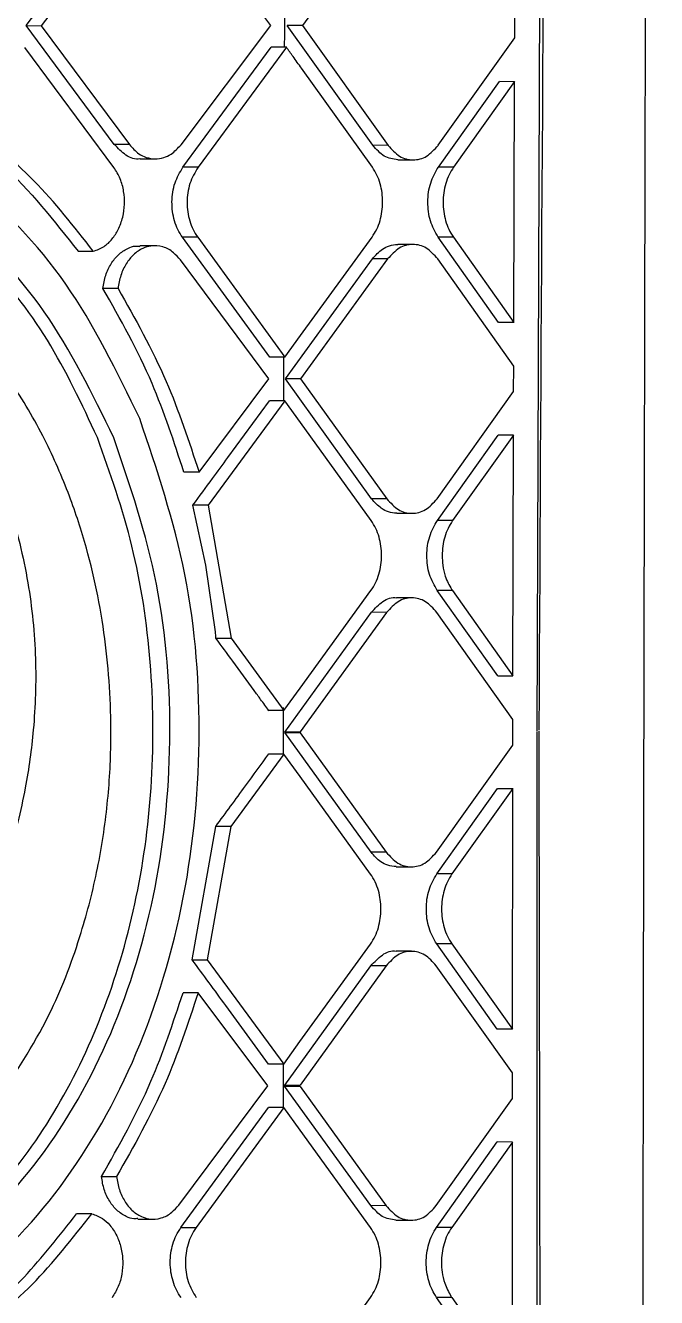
# Model space of a CAD drawing. Extents: x 525 to 609, y 649 to 778.
# Drawn here: x 537.669 to 538.306, y 717.209 to 718.494 of the extents above; entities that cross this region are included whole.
import ezdxf

# ---------------------------------------------------------------- set-up
doc = ezdxf.new("R2010")
doc.units = 0
doc.header["$MEASUREMENT"] = 0
doc.layers.add('1', color=4, linetype='Continuous')

# ---------------------------------------------------------------- blocks, each defined once
blk = doc.blocks.new('JETSETTER')
at = {"layer": '1', "color": 3, "linetype": 'Continuous', "lineweight": 25}
for p, q in [((13.0705, 52.0898), (13.0579, 48.6569)), ((12.5423, 49.3696), (12.6331, 49.4896)), ((12.6484, 49.4895), (12.5576, 49.3695)), ((12.7893, 49.3697), (12.7004, 49.4899)), ((12.9089, 49.4909), (12.8212, 49.3697)), ((13.0358, 49.3574), (13.0359, 49.3823)), ((12.6313, 49.2496), (12.5423, 49.3696)), ((12.5423, 49.3696), (12.5576, 49.3695)), ((12.5576, 49.3695), (12.6465, 49.2496)), ((12.6987, 49.2493), (12.7893, 49.3697)), ((12.8924, 49.2487), (12.8058, 49.3697)), ((12.8212, 49.3697), (12.8059, 49.3697)), ((12.8212, 49.3697), (12.9078, 49.2486)), ((12.9583, 49.2487), (13.0358, 49.3574)), ((12.6309, 49.2264), (12.5408, 49.3475)), ((12.7006, 49.2265), (12.7898, 49.3477)), ((12.8051, 49.3477), (12.7159, 49.2265)), ((12.8919, 49.2266), (12.8203, 49.3265)), ((12.9586, 49.2267), (13.0202, 49.3133)), ((13.0356, 49.3133), (12.9739, 49.2267)), ((13.0202, 49.3134), (13.0356, 49.3133)), ((13.0348, 49.0696), (13.0356, 49.3133)), ((12.6465, 49.2496), (12.6313, 49.2496)), ((12.9078, 49.2486), (12.8924, 49.2487)), ((12.6573, 49.235), (12.6726, 49.235)), ((12.7159, 49.2265), (12.7006, 49.2265)), ((12.9176, 49.234), (12.9329, 49.234)), ((12.9739, 49.2267), (12.9586, 49.2267)), ((12.7883, 49.0347), (12.7002, 49.1558)), ((12.7155, 49.1558), (12.7002, 49.1558)), ((12.7155, 49.1558), (12.8036, 49.0347)), ((12.8195, 49.0565), (12.8916, 49.1559)), ((12.9328, 49.1486), (12.9175, 49.1486)), ((13.0194, 49.0697), (12.9583, 49.156)), ((12.9737, 49.156), (12.9583, 49.156)), ((12.9737, 49.156), (13.0348, 49.0696)), ((12.6723, 49.1472), (12.657, 49.1473)), ((12.7875, 49.0127), (12.698, 49.1329)), ((12.8042, 49.0127), (12.892, 49.1339)), ((12.9073, 49.1339), (12.8195, 49.0127)), ((12.9073, 49.1339), (12.892, 49.1339)), ((13.0347, 49.0257), (12.9579, 49.1339)), ((13.0348, 49.0696), (13.0194, 49.0697)), ((12.8036, 49.0347), (12.8195, 49.0565)), ((12.8036, 49.0347), (12.7883, 49.0347)), ((13.0346, 49), (13.0347, 49.0257)), ((12.7169, 48.9186), (12.7875, 49.0127)), ((12.8912, 48.8917), (12.8042, 49.0127)), ((12.8195, 49.0127), (12.8042, 49.0127)), ((12.8195, 49.0127), (12.9066, 48.8916)), ((12.9573, 48.8917), (13.0346, 49)), ((12.8035, 48.9907), (12.726, 48.8853)), ((12.746, 48.9332), (12.7881, 48.9907)), ((12.8193, 48.9687), (12.8035, 48.9907)), ((12.8907, 48.8696), (12.8193, 48.9687)), ((12.9576, 48.8697), (13.0191, 48.956)), ((13.0345, 48.956), (12.9729, 48.8697)), ((13.0345, 48.956), (13.0191, 48.956)), ((13.0339, 48.7128), (13.0345, 48.956)), ((12.7169, 48.9186), (12.7016, 48.9186)), ((12.9066, 48.8916), (12.8912, 48.8917)), ((12.7238, 48.8245), (12.7107, 48.8853)), ((12.726, 48.8853), (12.7107, 48.8853)), ((12.726, 48.8853), (12.7493, 48.7507)), ((12.9165, 48.877), (12.9318, 48.877)), ((12.9729, 48.8697), (12.9576, 48.8697)), ((12.7334, 48.7571), (12.7238, 48.8245)), ((12.819, 48.7002), (12.8905, 48.7989)), ((12.9318, 48.7916), (12.9164, 48.7916)), ((13.0185, 48.7129), (12.9574, 48.799)), ((12.9728, 48.799), (12.9574, 48.799)), ((12.9728, 48.799), (13.0339, 48.7128)), ((12.8034, 48.656), (12.891, 48.777)), ((12.9063, 48.7769), (12.819, 48.6562)), ((12.9063, 48.7769), (12.891, 48.777)), ((13.0338, 48.6688), (12.957, 48.7769)), ((12.734, 48.7508), (12.7493, 48.7507)), ((12.7493, 48.7507), (12.8026, 48.6777)), ((13.0185, 48.7129), (13.0339, 48.7128)), ((12.8026, 48.6777), (12.819, 48.7002)), ((13.0338, 48.6429), (13.0338, 48.6688)), ((12.8186, 48.6557), (12.8032, 48.6557)), ((12.8906, 48.5347), (12.8034, 48.6555)), ((12.8037, 48.6563), (12.819, 48.6562)), ((12.819, 48.6552), (12.8037, 48.6552)), ((12.819, 48.6552), (12.9059, 48.5346)), ((13.0579, 48.6561), (13.0583, 45.747)), ((12.9566, 48.5347), (13.0338, 48.6429)), ((12.8026, 48.6337), (12.749, 48.5606)), ((12.8189, 48.6112), (12.8026, 48.6337)), ((12.8901, 48.5126), (12.8189, 48.6112)), ((12.957, 48.5127), (13.0183, 48.5989)), ((13.0337, 48.5989), (12.9723, 48.5127)), ((13.0183, 48.5989), (13.0337, 48.5989)), ((13.0334, 48.3558), (13.0337, 48.5989)), ((12.7099, 48.4261), (12.7337, 48.5606)), ((12.749, 48.5606), (12.7252, 48.426)), ((12.749, 48.5606), (12.7337, 48.5606)), ((12.9059, 48.5346), (12.8906, 48.5347)), ((12.9159, 48.52), (12.9312, 48.52)), ((12.9723, 48.5127), (12.957, 48.5127)), ((12.8188, 48.3434), (12.89, 48.4419)), ((13.018, 48.3559), (12.9569, 48.442)), ((12.9722, 48.442), (12.9569, 48.442)), ((12.9722, 48.442), (13.0334, 48.3558)), ((12.9313, 48.4346), (12.9159, 48.4346)), ((12.7099, 48.426), (12.7252, 48.426)), ((12.7252, 48.426), (12.8024, 48.3207)), ((12.8036, 48.2995), (12.8905, 48.42)), ((12.9058, 48.4199), (12.8189, 48.2994)), ((12.9058, 48.4199), (12.8905, 48.42)), ((13.0334, 48.3118), (12.9565, 48.4199)), ((12.7864, 48.2987), (12.716, 48.3927)), ((13.0334, 48.3558), (13.018, 48.3559)), ((12.8024, 48.3207), (12.8188, 48.3434)), ((12.8024, 48.3207), (12.7871, 48.3207)), ((13.0334, 48.2859), (13.0334, 48.3118)), ((12.6965, 48.1783), (12.7864, 48.2987)), ((12.8184, 48.2987), (12.803, 48.2987)), ((12.8905, 48.1777), (12.8032, 48.2985)), ((12.8036, 48.2995), (12.8189, 48.2994)), ((12.8189, 48.298), (12.8036, 48.298)), ((12.8189, 48.298), (12.9058, 48.1776)), ((12.6986, 48.1555), (12.7871, 48.2767)), ((12.8024, 48.2767), (12.7139, 48.1555)), ((12.819, 48.2539), (12.8024, 48.2767)), ((12.9564, 48.1777), (13.0334, 48.2859)), ((12.89, 48.1556), (12.819, 48.2539)), ((12.9567, 48.1557), (13.018, 48.242)), ((13.0334, 48.2419), (12.9721, 48.1557)), ((13.0334, 48.2419), (13.018, 48.242)), ((13.0333, 47.9987), (13.0334, 48.2419)), ((12.9058, 48.1776), (12.8905, 48.1777)), ((12.6552, 48.164), (12.6705, 48.164)), ((12.9157, 48.163), (12.9311, 48.163)), ((12.6986, 48.1555), (12.7139, 48.1555)), ((12.9721, 48.1557), (12.9568, 48.1557)), ((12.8198, 47.9871), (12.8901, 48.0849)), ((13.018, 47.9987), (12.9567, 48.085)), ((12.9721, 48.085), (12.9568, 48.085)), ((12.9721, 48.085), (13.0333, 47.9987))]:
    blk.add_line(p, q, dxfattribs=at)
at = {"layer": '1', "color": 3, "linetype": 'Continuous', "lineweight": 25, "flags": 128}
for points in [[(12.8051, 49.3477), (12.7965, 49.3477), (12.7898, 49.3477)], [(12.5948, 49.1418), (12.6033, 49.1417), (12.61, 49.1417)], [(12.6351, 49.1041), (12.6265, 49.1042), (12.6198, 49.1042)], [(12.8035, 48.9907), (12.7949, 48.9907), (12.7881, 48.9907)], [(12.716, 48.3927), (12.7075, 48.3927), (12.7007, 48.3927)], [(12.8024, 48.2767), (12.7938, 48.2767), (12.7871, 48.2767)], [(12.6184, 48.2071), (12.6269, 48.207), (12.6336, 48.207)], [(12.6085, 48.1694), (12.5999, 48.1694), (12.5932, 48.1694)]]:
    blk.add_lwpolyline(points, dxfattribs=at)
at = {"layer": '1', "color": 3, "linetype": 'Continuous', "lineweight": 25}
for points, knots in [([(13.1617, 43.6583), (13.1622, 43.8718), (13.1631, 44.3019), (13.1636, 44.9309), (13.164, 45.5277), (13.1641, 46.0716), (13.1642, 46.6131), (13.1644, 47.1644), (13.1649, 47.7379), (13.1655, 48.2142), (13.1661, 48.5971), (13.1667, 48.8903), (13.1673, 49.1848), (13.168, 49.4959), (13.1689, 49.8389), (13.17, 50.2232), (13.1714, 50.6654), (13.173, 51.1684), (13.1748, 51.7351), (13.1764, 52.3521), (13.1781, 52.9987), (13.1786, 53.4397), (13.1789, 53.6583)], [0, 0, 0, 0, 0.064043, 0.129021, 0.188699, 0.243093, 0.292193, 0.351147, 0.408463, 0.464243, 0.49402, 0.523342, 0.552206, 0.582377, 0.616662, 0.655095, 0.69768, 0.749323, 0.805999, 0.867696, 0.934431, 1, 1, 1, 1]), ([(13.1297, 53.6367), (13.1296, 53.6361), (13.1296, 53.6314), (13.1292, 53.6158), (13.1282, 53.56), (13.1241, 53.3516), (13.1073, 52.541), (13.0727, 50.9378), (13.0646, 49.491), (13.06, 48.6578)], [0, 0, 0, 0, 0.000353, 0.002828, 0.009436, 0.033986, 0.128384, 0.498019, 1, 1, 1, 1]), ([(12.8032, 49.3917), (12.8031, 49.3843), (12.8031, 49.3697), (12.803, 49.355), (12.803, 49.3477)], [0, 0, 0, 0, 0.501161, 1, 1, 1, 1]), ([(12.8203, 49.3265), (12.8175, 49.3305), (12.8124, 49.3375), (12.8074, 49.3446), (12.8051, 49.3477)], [0, 0, 0, 0, 0.559985, 1, 1, 1, 1]), ([(12.657, 48.9726), (12.6744, 48.921), (12.7092, 48.8178), (12.7219, 48.6461), (12.7044, 48.4767), (12.6544, 48.3189), (12.5753, 48.1842), (12.4712, 48.0818), (12.3485, 48.0187), (12.2149, 47.9985), (12.0789, 48.0229), (11.9499, 48.0906), (11.8378, 48.197), (11.7517, 48.3346), (11.6981, 48.4939), (11.6816, 48.6642), (11.7029, 48.8339), (11.7609, 48.9915), (11.8505, 49.1261), (11.9646, 49.2289), (12.0948, 49.2923), (12.2313, 49.3123), (12.3646, 49.2878), (12.485, 49.2197), (12.5878, 49.1149), (12.6339, 49.02), (12.657, 48.9726)], [0, 0, 0, 0, 0.041607, 0.083241, 0.124868, 0.166463, 0.208051, 0.249701, 0.291426, 0.333201, 0.37497, 0.4167, 0.458391, 0.500023, 0.541607, 0.583193, 0.624799, 0.666416, 0.708056, 0.749714, 0.791382, 0.833124, 0.874939, 0.916728, 0.958401, 1, 1, 1, 1]), ([(12.6309, 48.9532), (12.6473, 48.9048), (12.6801, 48.8078), (12.6921, 48.6467), (12.6756, 48.4876), (12.6285, 48.3395), (12.5539, 48.2132), (12.4559, 48.1172), (12.3405, 48.0579), (12.215, 48.0389), (12.0874, 48.0619), (11.9665, 48.1254), (11.8617, 48.2252), (11.7811, 48.3543), (11.731, 48.5038), (11.7156, 48.6637), (11.7355, 48.823), (11.7897, 48.9708), (11.8735, 49.0972), (11.9804, 49.1936), (12.1023, 49.2531), (12.2304, 49.2718), (12.3556, 49.2489), (12.4689, 49.185), (12.5657, 49.0866), (12.6091, 48.9976), (12.6309, 48.9532)], [0, 0, 0, 0, 0.04161, 0.083271, 0.124923, 0.166513, 0.208078, 0.24971, 0.291446, 0.33324, 0.375013, 0.41673, 0.458406, 0.500035, 0.541625, 0.583217, 0.624828, 0.666452, 0.708096, 0.749746, 0.791398, 0.83314, 0.874969, 0.916763, 0.958421, 1, 1, 1, 1]), ([(12.4669, 49.2711), (12.4845, 49.2577), (12.5314, 49.2218), (12.5704, 49.1726), (12.5948, 49.1418)], [0, 0, 0, 0, 0.374223, 1, 1, 1, 1]), ([(12.61, 49.1417), (12.5907, 49.1666), (12.552, 49.2162), (12.5055, 49.2528), (12.4822, 49.2711)], [0, 0, 0, 0, 0.5, 1, 1, 1, 1]), ([(12.6143, 48.9534), (12.5985, 48.9872), (12.5668, 49.0549), (12.501, 49.1377), (12.4244, 49.2028), (12.3384, 49.2453), (12.2683, 49.2652), (12.2276, 49.2632), (12.2184, 49.2628)], [0, 0, 0, 0, 0.189458, 0.378938, 0.567766, 0.756535, 0.945242, 1, 1, 1, 1]), ([(12.6573, 49.235), (12.6573, 49.235), (12.6525, 49.2338), (12.6425, 49.2379), (12.635, 49.2457), (12.6313, 49.2496)], [0, 0, 0, 0, 0.00255, 0.501249, 1, 1, 1, 1]), ([(12.6465, 49.2496), (12.6496, 49.2461), (12.6547, 49.2404), (12.6638, 49.236), (12.6724, 49.2345), (12.681, 49.2358), (12.6902, 49.24), (12.6955, 49.2458), (12.6987, 49.2493)], [0, 0, 0, 0, 0.206493, 0.342396, 0.499798, 0.653171, 0.787808, 1, 1, 1, 1]), ([(12.9176, 49.2341), (12.9128, 49.2347), (12.9033, 49.2361), (12.8961, 49.2445), (12.8924, 49.2487)], [0, 0, 0, 0, 0.498276, 1, 1, 1, 1]), ([(12.9078, 49.2486), (12.9115, 49.2445), (12.9189, 49.2363), (12.933, 49.2328), (12.9472, 49.2363), (12.9546, 49.2445), (12.9583, 49.2486)], [0, 0, 0, 0, 0.249784, 0.499758, 0.749906, 1, 1, 1, 1]), ([(12.61, 49.1417), (12.6138, 49.143), (12.6208, 49.1455), (12.6293, 49.1536), (12.6358, 49.1637), (12.6402, 49.1758), (12.642, 49.1891), (12.6411, 49.2024), (12.6377, 49.2155), (12.6332, 49.2227), (12.6309, 49.2264)], [0, 0, 0, 0, 0.14144, 0.261737, 0.376846, 0.503486, 0.625321, 0.742688, 0.867286, 1, 1, 1, 1]), ([(12.7002, 49.1558), (12.6986, 49.1583), (12.6953, 49.1633), (12.6909, 49.1752), (12.6886, 49.1915), (12.6916, 49.2113), (12.6976, 49.2215), (12.7006, 49.2265)], [0, 0, 0, 0, 0.128519, 0.256096, 0.507316, 0.75519, 1, 1, 1, 1]), ([(12.7159, 49.2265), (12.7128, 49.2212), (12.7067, 49.2109), (12.704, 49.1911), (12.7062, 49.175), (12.7106, 49.1633), (12.7138, 49.1583), (12.7155, 49.1558)], [0, 0, 0, 0, 0.25275, 0.499546, 0.742692, 0.869692, 1, 1, 1, 1]), ([(12.8916, 49.1559), (12.8933, 49.1585), (12.8965, 49.1635), (12.9009, 49.1752), (12.9032, 49.1912), (12.901, 49.2072), (12.8968, 49.219), (12.8935, 49.224), (12.8919, 49.2266)], [0, 0, 0, 0, 0.130994, 0.258174, 0.500213, 0.740622, 0.868063, 1, 1, 1, 1]), ([(12.9583, 49.156), (12.9554, 49.1612), (12.9496, 49.1716), (12.9471, 49.1915), (12.9498, 49.2113), (12.9556, 49.2216), (12.9586, 49.2267)], [0, 0, 0, 0, 0.252367, 0.502786, 0.751812, 1, 1, 1, 1]), ([(12.9739, 49.2267), (12.9723, 49.2241), (12.9691, 49.2191), (12.9648, 49.2074), (12.9625, 49.1913), (12.9647, 49.1752), (12.9689, 49.1635), (12.9721, 49.1585), (12.9737, 49.1559)], [0, 0, 0, 0, 0.129821, 0.256595, 0.500212, 0.742272, 0.869276, 1, 1, 1, 1]), ([(12.5163, 48.288), (12.5345, 48.3162), (12.5672, 48.3668), (12.5972, 48.447), (12.6152, 48.5173), (12.6251, 48.5824), (12.6295, 48.6581), (12.6246, 48.7459), (12.6082, 48.8288), (12.5858, 48.8974), (12.5608, 48.9546), (12.528, 49.0106), (12.4911, 49.0578), (12.4566, 49.0922), (12.4291, 49.1146), (12.4036, 49.1323), (12.3774, 49.1475), (12.3473, 49.1614), (12.3175, 49.1718), (12.2882, 49.1792), (12.2432, 49.1862), (12.1808, 49.1858), (12.1043, 49.1669), (12.0282, 49.1311), (11.9832, 49.0932), (11.959, 49.0729)], [0, 0, 0, 0, 0.06982, 0.125018, 0.168081, 0.209755, 0.250069, 0.311171, 0.374952, 0.41105, 0.452572, 0.499902, 0.544751, 0.580562, 0.607252, 0.624872, 0.651748, 0.677715, 0.702741, 0.726805, 0.749888, 0.811737, 0.874793, 0.932596, 1, 1, 1, 1]), ([(12.0484, 49.1316), (12.0688, 49.1415), (12.1094, 49.1611), (12.1737, 49.1714), (12.2371, 49.1676), (12.2984, 49.1496), (12.3559, 49.1191), (12.4257, 49.063), (12.4851, 48.9838), (12.526, 48.8877), (12.5456, 48.8089), (12.5532, 48.7321), (12.551, 48.6622), (12.5417, 48.5952), (12.5243, 48.5257), (12.4952, 48.4475), (12.4671, 48.3971), (12.452, 48.3701)], [0, 0, 0, 0, 0.063374, 0.126016, 0.188528, 0.250442, 0.313234, 0.375705, 0.500277, 0.569246, 0.633508, 0.694136, 0.750208, 0.796792, 0.85376, 0.921501, 1, 1, 1, 1]), ([(12.892, 49.1339), (12.8952, 49.1376), (12.9003, 49.1435), (12.9094, 49.1478), (12.9147, 49.1483), (12.9175, 49.1486)], [0, 0, 0, 0, 0.433438, 0.700776, 1, 1, 1, 1]), ([(12.9579, 49.1339), (12.9543, 49.138), (12.9469, 49.1462), (12.9328, 49.1497), (12.9185, 49.1462), (12.9111, 49.138), (12.9073, 49.1339)], [0, 0, 0, 0, 0.249827, 0.499844, 0.74998, 1, 1, 1, 1]), ([(12.6198, 49.1042), (12.6206, 49.1086), (12.6221, 49.1177), (12.6277, 49.1293), (12.6354, 49.1389), (12.644, 49.1445), (12.6515, 49.1474), (12.6556, 49.1468), (12.657, 49.1466)], [0, 0, 0, 0, 0.190292, 0.38462, 0.568784, 0.769194, 0.922785, 1, 1, 1, 1]), ([(12.698, 49.1329), (12.6958, 49.1355), (12.6907, 49.1415), (12.6803, 49.1469), (12.6695, 49.1477), (12.6593, 49.1447), (12.6507, 49.1388), (12.643, 49.1293), (12.6374, 49.1176), (12.6358, 49.1086), (12.6351, 49.1041)], [0, 0, 0, 0, 0.108477, 0.249911, 0.401652, 0.499604, 0.630754, 0.750079, 0.876185, 1, 1, 1, 1]), ([(12.7016, 48.9186), (12.6916, 48.949), (12.67, 49.0153), (12.6374, 49.073), (12.6198, 49.1042)], [0, 0, 0, 0, 0.458903, 1, 1, 1, 1]), ([(12.6351, 49.1041), (12.6523, 49.0736), (12.6848, 49.016), (12.7066, 48.9498), (12.7169, 48.9186)], [0, 0, 0, 0, 0.529633, 1, 1, 1, 1]), ([(12.8022, 49.0347), (12.8021, 49.0273), (12.8021, 49.0127), (12.8021, 48.998), (12.8021, 48.9907)], [0, 0, 0, 0, 0.500467, 1, 1, 1, 1]), ([(12.2117, 48.0486), (12.2286, 48.0484), (12.277, 48.0478), (12.3541, 48.0725), (12.4387, 48.1195), (12.5135, 48.1885), (12.5761, 48.2749), (12.624, 48.3765), (12.6563, 48.4885), (12.6718, 48.6069), (12.6702, 48.7269), (12.6526, 48.8453), (12.6271, 48.9174), (12.6143, 48.9534)], [0, 0, 0, 0, 0.050833, 0.145589, 0.24074, 0.335311, 0.430428, 0.525251, 0.620074, 0.714866, 0.809776, 0.904986, 1, 1, 1, 1]), ([(12.7107, 48.8853), (12.7173, 48.8943), (12.7291, 48.9102), (12.7408, 48.9262), (12.746, 48.9332)], [0, 0, 0, 0, 0.5600033, 1, 1, 1, 1]), ([(12.9165, 48.8771), (12.9137, 48.8773), (12.9083, 48.8779), (12.8994, 48.8823), (12.8943, 48.8881), (12.8912, 48.8917)], [0, 0, 0, 0, 0.303467, 0.574276, 1, 1, 1, 1]), ([(12.9066, 48.8916), (12.9103, 48.8875), (12.9177, 48.8793), (12.9319, 48.8758), (12.9461, 48.8793), (12.9536, 48.8875), (12.9573, 48.8917)], [0, 0, 0, 0, 0.249778, 0.499744, 0.749885, 1, 1, 1, 1]), ([(12.8905, 48.7989), (12.8922, 48.8015), (12.8954, 48.8065), (12.8998, 48.8182), (12.9021, 48.8343), (12.8998, 48.8503), (12.8956, 48.862), (12.8924, 48.867), (12.8907, 48.8696)], [0, 0, 0, 0, 0.131225, 0.258486, 0.500189, 0.740951, 0.868306, 1, 1, 1, 1]), ([(12.9574, 48.799), (12.9545, 48.8042), (12.9486, 48.8145), (12.9461, 48.8344), (12.9488, 48.8543), (12.9546, 48.8646), (12.9576, 48.8697)], [0, 0, 0, 0, 0.251288, 0.501345, 0.750752, 1, 1, 1, 1]), ([(12.9729, 48.8697), (12.9713, 48.8671), (12.9681, 48.8621), (12.9638, 48.8504), (12.962, 48.8374), (12.9629, 48.8239), (12.9655, 48.812), (12.9698, 48.8036), (12.9725, 48.7994), (12.9728, 48.799)], [0, 0, 0, 0, 0.129972, 0.256746, 0.499877, 0.624651, 0.773331, 0.973898, 1, 1, 1, 1]), ([(12.891, 48.777), (12.8946, 48.7809), (12.9019, 48.7887), (12.9117, 48.7929), (12.9164, 48.7916), (12.9164, 48.7916)], [0, 0, 0, 0, 0.498326, 0.996624, 1, 1, 1, 1]), ([(12.957, 48.7769), (12.9533, 48.781), (12.946, 48.7892), (12.9318, 48.7927), (12.9175, 48.7892), (12.9101, 48.781), (12.9063, 48.7769)], [0, 0, 0, 0, 0.249845, 0.499823, 0.749968, 1, 1, 1, 1]), ([(12.734, 48.7508), (12.7339, 48.752), (12.7337, 48.7541), (12.7335, 48.7562), (12.7334, 48.7571)], [0, 0, 0, 0, 0.560234, 1, 1, 1, 1]), ([(12.7725, 48.698), (12.7654, 48.7079), (12.7526, 48.7255), (12.7397, 48.743), (12.734, 48.7508)], [0, 0, 0, 0, 0.5599977, 1, 1, 1, 1]), ([(12.7874, 48.6776), (12.7846, 48.6814), (12.7797, 48.6882), (12.7747, 48.695), (12.7725, 48.698)], [0, 0, 0, 0, 0.560046, 1, 1, 1, 1]), ([(12.8026, 48.6777), (12.7998, 48.6777), (12.7947, 48.6777), (12.7895, 48.6777), (12.7873, 48.6777)], [0, 0, 0, 0, 0.560037, 1, 1, 1, 1]), ([(12.8017, 48.6807), (12.8017, 48.6696), (12.8017, 48.6539), (12.8017, 48.6382), (12.8017, 48.6337)], [0, 0, 0, 0, 0.710452, 1, 1, 1, 1]), ([(12.8186, 48.6557), (12.8186, 48.6558), (12.8188, 48.656), (12.8189, 48.6561), (12.819, 48.6562)], [0, 0, 0, 0, 0.558985, 1, 1, 1, 1]), ([(12.819, 48.6552), (12.8189, 48.6553), (12.8188, 48.6554), (12.8186, 48.6556), (12.8186, 48.6557)], [0, 0, 0, 0, 0.560613, 1, 1, 1, 1]), ([(13.06, 48.6569), (13.0609, 48.0575), (13.0622, 47.1359), (13.083, 45.4752), (13.1001, 44.4142), (13.112, 43.6751)], [0, 0, 0, 0, 0.360925, 0.55487, 1, 1, 1, 1]), ([(12.7337, 48.5606), (12.7438, 48.5743), (12.7617, 48.5987), (12.7795, 48.6232), (12.7874, 48.6339)], [0, 0, 0, 0, 0.560004, 1, 1, 1, 1]), ([(12.8026, 48.6337), (12.7997, 48.6337), (12.7946, 48.6337), (12.7895, 48.6337), (12.7872, 48.6337)], [0, 0, 0, 0, 0.560037, 1, 1, 1, 1]), ([(12.9159, 48.5201), (12.9131, 48.5203), (12.9077, 48.5209), (12.8988, 48.5253), (12.8937, 48.5311), (12.8906, 48.5347)], [0, 0, 0, 0, 0.299845, 0.570281, 1, 1, 1, 1]), ([(12.9059, 48.5346), (12.9097, 48.5305), (12.9171, 48.5223), (12.9313, 48.5188), (12.9455, 48.5223), (12.9529, 48.5305), (12.9566, 48.5347)], [0, 0, 0, 0, 0.249789, 0.499756, 0.749905, 1, 1, 1, 1]), ([(12.89, 48.4419), (12.8917, 48.4445), (12.8949, 48.4495), (12.8992, 48.4613), (12.9015, 48.4773), (12.8992, 48.4933), (12.895, 48.505), (12.8917, 48.51), (12.8901, 48.5126)], [0, 0, 0, 0, 0.131487, 0.258817, 0.500159, 0.741273, 0.868546, 1, 1, 1, 1]), ([(12.9569, 48.442), (12.954, 48.4472), (12.9481, 48.4575), (12.9456, 48.4773), (12.9481, 48.4972), (12.954, 48.5076), (12.957, 48.5127)], [0, 0, 0, 0, 0.250217, 0.499942, 0.749691, 1, 1, 1, 1]), ([(12.9723, 48.5127), (12.9707, 48.5101), (12.9675, 48.5051), (12.9632, 48.4934), (12.9609, 48.4773), (12.9632, 48.4612), (12.9675, 48.4495), (12.9706, 48.4445), (12.9722, 48.442)], [0, 0, 0, 0, 0.130288, 0.257223, 0.500206, 0.742938, 0.869793, 1, 1, 1, 1]), ([(12.8905, 48.42), (12.8941, 48.4239), (12.9013, 48.4317), (12.9113, 48.4359), (12.9159, 48.4346), (12.9159, 48.4346)], [0, 0, 0, 0, 0.498247, 0.996515, 1, 1, 1, 1]), ([(12.9565, 48.4199), (12.9528, 48.424), (12.9454, 48.4322), (12.9312, 48.4357), (12.917, 48.4322), (12.9096, 48.424), (12.9058, 48.4199)], [0, 0, 0, 0, 0.249875, 0.499884, 0.749986, 1, 1, 1, 1]), ([(12.7871, 48.3207), (12.7727, 48.3404), (12.7471, 48.3755), (12.7213, 48.4106), (12.7099, 48.426)], [0, 0, 0, 0, 0.560006, 1, 1, 1, 1]), ([(12.6184, 48.2071), (12.6361, 48.2383), (12.6688, 48.296), (12.6907, 48.3623), (12.7007, 48.3927)], [0, 0, 0, 0, 0.541258, 1, 1, 1, 1]), ([(12.716, 48.3927), (12.7057, 48.3615), (12.6836, 48.2952), (12.6509, 48.2375), (12.6336, 48.207)], [0, 0, 0, 0, 0.47027, 1, 1, 1, 1]), ([(12.8017, 48.3207), (12.8017, 48.3133), (12.8018, 48.2987), (12.8018, 48.284), (12.8018, 48.2767)], [0, 0, 0, 0, 0.500747, 1, 1, 1, 1]), ([(12.8184, 48.2987), (12.8185, 48.2988), (12.8186, 48.2991), (12.8188, 48.2993), (12.8189, 48.2994)], [0, 0, 0, 0, 0.559576, 1, 1, 1, 1]), ([(12.8189, 48.298), (12.8188, 48.2981), (12.8186, 48.2983), (12.8184, 48.2986), (12.8184, 48.2987)], [0, 0, 0, 0, 0.560462, 1, 1, 1, 1]), ([(12.6552, 48.1647), (12.6538, 48.1645), (12.6498, 48.164), (12.6424, 48.1668), (12.6338, 48.1724), (12.6262, 48.1819), (12.6206, 48.1936), (12.6191, 48.2026), (12.6184, 48.2071)], [0, 0, 0, 0, 0.079445, 0.226722, 0.429245, 0.61379, 0.809192, 1, 1, 1, 1]), ([(12.6336, 48.207), (12.6344, 48.2025), (12.6359, 48.1935), (12.6415, 48.1819), (12.6491, 48.1724), (12.6576, 48.1666), (12.6677, 48.1635), (12.6785, 48.1643), (12.689, 48.1697), (12.6942, 48.1757), (12.6965, 48.1783)], [0, 0, 0, 0, 0.123568, 0.249828, 0.36866, 0.499624, 0.593994, 0.749546, 0.889958, 1, 1, 1, 1]), ([(12.9157, 48.1631), (12.9109, 48.1637), (12.9013, 48.1651), (12.8941, 48.1735), (12.8905, 48.1777)], [0, 0, 0, 0, 0.498267, 1, 1, 1, 1]), ([(12.9058, 48.1776), (12.9095, 48.1735), (12.917, 48.1653), (12.9312, 48.1618), (12.9453, 48.1653), (12.9527, 48.1735), (12.9564, 48.1777)], [0, 0, 0, 0, 0.249796, 0.499794, 0.749912, 1, 1, 1, 1]), ([(12.4649, 48.0399), (12.4754, 48.0478), (12.5016, 48.0675), (12.5459, 48.1089), (12.576, 48.1474), (12.5932, 48.1694)], [0, 0, 0, 0, 0.222557, 0.555919, 1, 1, 1, 1]), ([(12.4802, 48.0398), (12.5035, 48.0582), (12.5502, 48.0948), (12.5891, 48.1445), (12.6085, 48.1694)], [0, 0, 0, 0, 0.499997, 1, 1, 1, 1]), ([(12.6085, 48.1694), (12.6122, 48.1681), (12.6188, 48.1658), (12.6274, 48.1579), (12.634, 48.1479), (12.6385, 48.1354), (12.6403, 48.1219), (12.6393, 48.1084), (12.6357, 48.0954), (12.6313, 48.0884), (12.629, 48.0847)], [0, 0, 0, 0, 0.13837, 0.249814, 0.379264, 0.499594, 0.624598, 0.749545, 0.869607, 1, 1, 1, 1]), ([(12.6987, 48.0848), (12.6971, 48.0873), (12.6938, 48.0923), (12.6893, 48.104), (12.6869, 48.1201), (12.6892, 48.1362), (12.6936, 48.1479), (12.6969, 48.153), (12.6986, 48.1555)], [0, 0, 0, 0, 0.128383, 0.254758, 0.500173, 0.74277, 0.869684, 1, 1, 1, 1]), ([(12.7139, 48.1555), (12.7122, 48.1529), (12.709, 48.1479), (12.7046, 48.1362), (12.7023, 48.1201), (12.7049, 48.1003), (12.711, 48.09), (12.714, 48.0848)], [0, 0, 0, 0, 0.129884, 0.25675, 0.50042, 0.746747, 1, 1, 1, 1]), ([(12.8901, 48.0849), (12.8917, 48.0875), (12.895, 48.0925), (12.8992, 48.1043), (12.9015, 48.1203), (12.8992, 48.1363), (12.8949, 48.148), (12.8917, 48.153), (12.89, 48.1556)], [0, 0, 0, 0, 0.131741, 0.259168, 0.500166, 0.741631, 0.868806, 1, 1, 1, 1]), ([(12.9567, 48.085), (12.9551, 48.0875), (12.952, 48.0925), (12.9477, 48.1042), (12.9454, 48.1203), (12.9477, 48.1364), (12.952, 48.1481), (12.9551, 48.1532), (12.9567, 48.1557)], [0, 0, 0, 0, 0.129752, 0.256475, 0.49995, 0.742563, 0.869538, 1, 1, 1, 1]), ([(12.9721, 48.1557), (12.9705, 48.1531), (12.9673, 48.1481), (12.9631, 48.1364), (12.9612, 48.1234), (12.9622, 48.1099), (12.9649, 48.098), (12.9692, 48.0896), (12.9718, 48.0854), (12.9721, 48.085)], [0, 0, 0, 0, 0.130451, 0.257399, 0.499839, 0.624732, 0.773356, 0.973969, 1, 1, 1, 1])]:
    blk.add_open_spline(points, degree=3, knots=knots, dxfattribs=at)

msp = doc.modelspace()

# ---------------------------------------------------------------- block references
at = {"layer": '1'}
msp.add_blockref('JETSETTER', (525.1273, 669.1243), dxfattribs=at)

doc.saveas('drawing.dxf')
